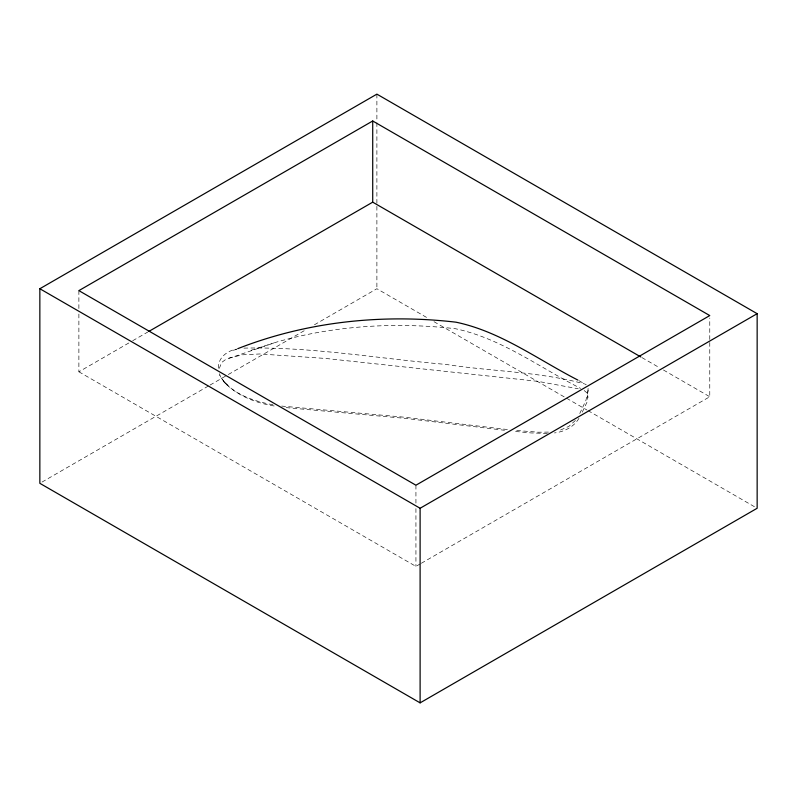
<?xml version="1.0" encoding="UTF-8"?>
<svg xmlns="http://www.w3.org/2000/svg" width="797" height="797" viewBox="0 0 797 797"><rect width="100%" height="100%" fill="white"/><g stroke="black" fill="none" stroke-linecap="round" stroke-linejoin="round"><path stroke-width="0.6" stroke-dasharray="3.98 2.99" d="M588.086 388.418L587.319 401.509L581.471 413.842M588.146 390.271L585.895 400.493L579.748 413.553M218.338 368.304C217.96 357.723 227.006 350.859 236.599 349.076M219.324 368.344L221.725 362.426L225.7 359.487L276.27 342.182C333.993 325.485 395.332 322.008 454.908 328.643L455.794 328.802C501.403 338.546 539.708 367.507 580.624 388.418M578.981 418.295C573.9 427.023 564.176 431.785 554.413 432.95M575.394 420.437L568.859 426.385L559.285 430.539M78.883 313.998L78.883 371.8L131.625 341.355M132.7 340.727L147.774 332.03M42.002 482.075L208.914 385.718M209.99 385.09L227.215 375.148M228.291 374.53L305.829 329.769M314.436 324.787L376.891 288.733L427.521 317.963M78.883 371.8L415.934 566.388L420.238 563.907M421.314 563.28L709.768 396.747L709.768 318.033M228.898 358.092L242.398 354.804L259.932 353.968L325.983 358.481L537.935 381.355L578.263 388.787M251.015 350.311L273.819 342.959M233.222 350.262L236.639 349.395M243.902 348.12C311.438 346.546 378.655 358.64 445.812 364.398C491.938 371.561 539.35 371.551 584.58 383.935M548.475 432.094L538.294 432.213L514.563 430.33M547.35 433.458L531.151 432.94L513.577 431.297M281.64 406.081L404.149 417.19L508.954 429.722M286.063 407.606L405.374 418.375L504.521 430.27M272.972 404.796C252.948 401.021 230.223 393.598 219.384 374.988M274.188 405.992C255.548 402.874 236.719 395.74 223.688 381.554L227.514 385.34L223.688 381.554M584.161 390.51L587.499 393.359L587.997 397.643M578.941 380.667L586.273 384.792M641.924 357.584L659.149 367.527M663.463 370.017L709.768 396.747M433.986 321.689L565.402 397.573M566.488 398.191L586.951 410.007M588.027 410.624L754.998 507.031M224.296 382.171L227.822 385.638M224.893 382.779L220.48 376.602L219.474 373.663M415.934 485.214L415.934 503.664M415.934 508.586L415.934 566.388M376.891 94.136L376.891 121.403M376.891 122.648L376.891 288.733M78.883 290.626L78.883 309.077"/><path stroke-width="1.2" d="M39.85 288.733L376.891 94.136L757.15 313.679L757.15 508.267L420.109 702.864L39.85 483.321L39.85 288.733L420.109 508.267L757.15 313.679M372.717 120.985L78.883 290.626L415.934 485.214L709.768 315.572L372.717 120.985L372.717 202.159L640.848 356.956M148.85 331.413L372.717 202.159M237.725 348.688C306.556 321.679 382.062 313.659 455.306 322.108L456.213 322.237C500.675 331.582 538.065 359.676 577.895 380.079M420.109 508.267L420.109 702.864"/></g></svg>
